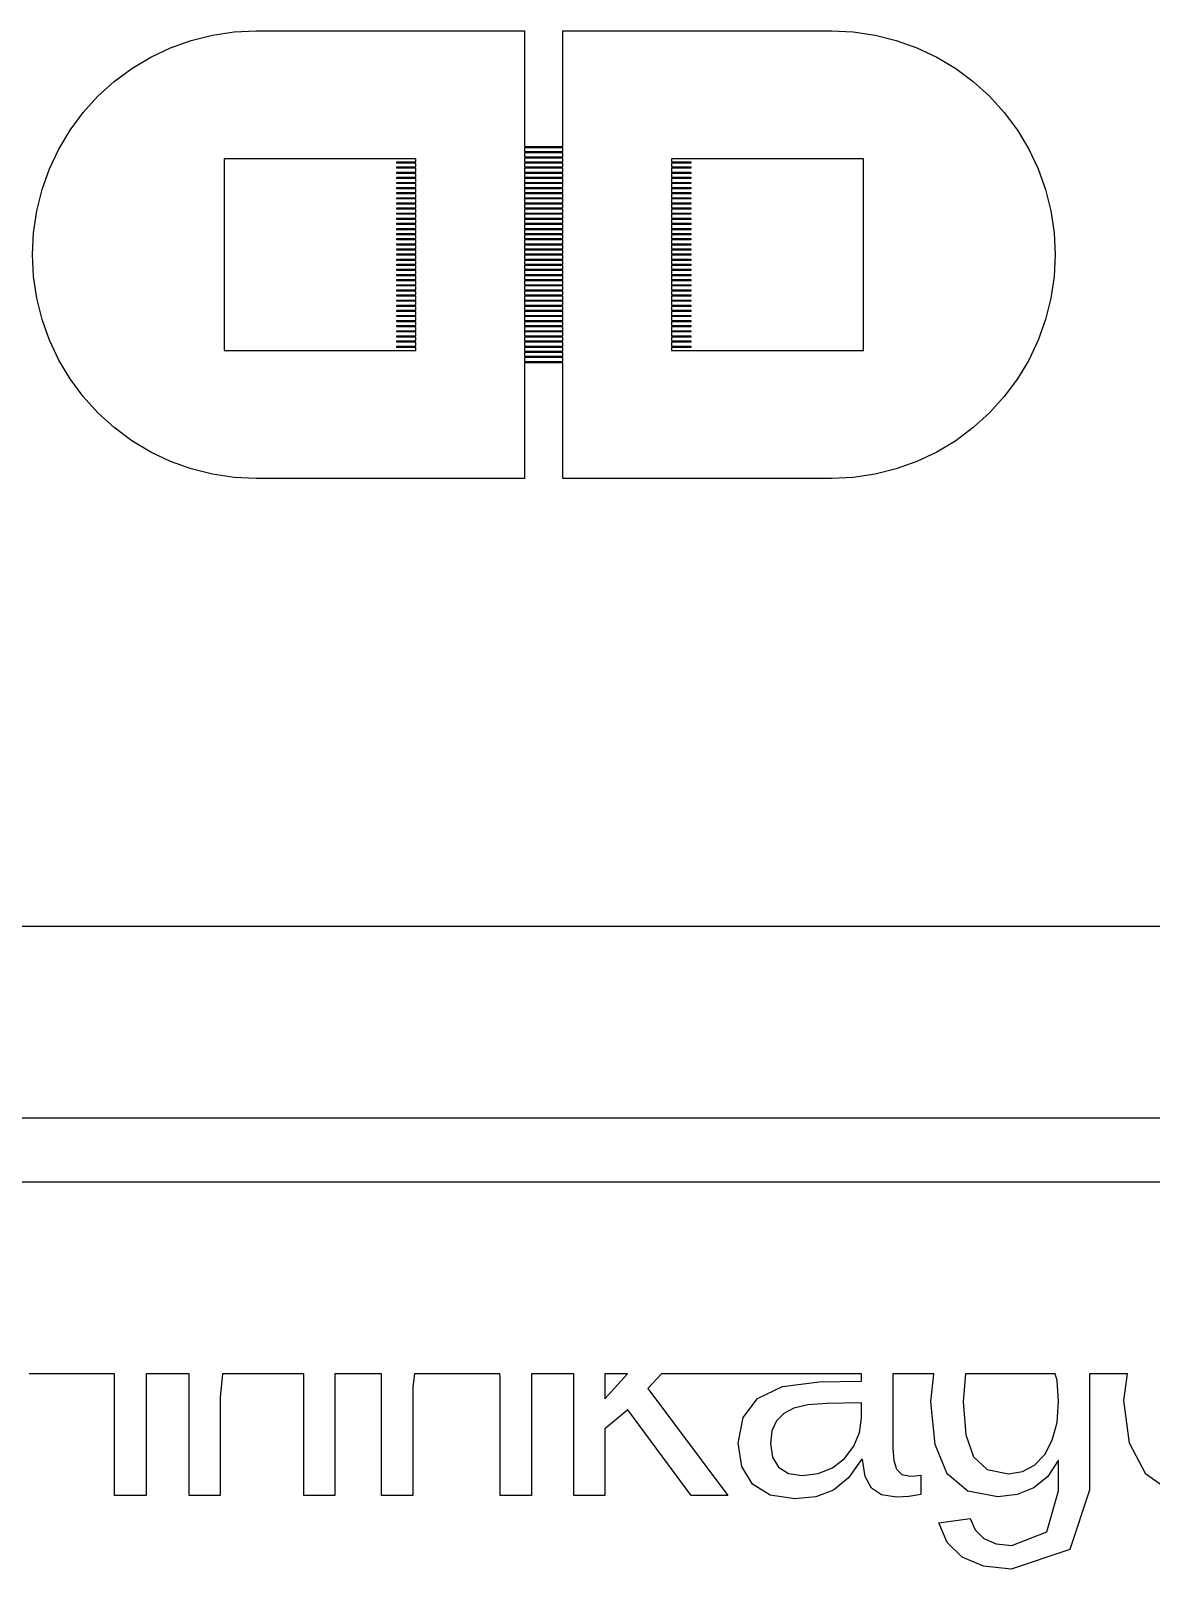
# Model space of a CAD drawing. Extents: x -25 to 123, y -44 to 109.
# Drawn here: x 74.12 to 83.09, y -8.21 to 4.09 of the extents above; entities that cross this region are included whole.
import ezdxf

# ---------------------------------------------------------------- set-up
doc = ezdxf.new("R2010")
doc.units = 0

msp = doc.modelspace()

# ---------------------------------------------------------------- linework, layer by layer
for p, q in [((75.5789, 4.056), (75.7526, 4.08176)), ((75.7526, 4.08176), (75.928, 4.09039)), ((75.928, 4.09039), (78.0755, 4.09039)), ((78.0755, 4.09039), (78.0755, 3.16493)), ((78.3823, 3.16493), (78.3823, 4.09039)), ((78.3823, 4.09039), (80.5297, 4.09039)), ((80.5297, 4.09039), (80.7051, 4.08176)), ((80.7051, 4.08176), (80.8789, 4.056)), ((75.0845, 3.87907), (75.2432, 3.95416)), ((75.2432, 3.95416), (75.4086, 4.01332)), ((75.4086, 4.01332), (75.5789, 4.056)), ((80.8789, 4.056), (81.0492, 4.01332)), ((81.0492, 4.01332), (81.2146, 3.95416)), ((81.2146, 3.95416), (81.3733, 3.87907)), ((74.9338, 3.78879), (75.0845, 3.87907)), ((81.3733, 3.87907), (81.524, 3.78879)), ((74.7928, 3.68419), (74.9338, 3.78879)), ((81.524, 3.78879), (81.665, 3.68419)), ((74.6626, 3.56624), (74.7928, 3.68419)), ((81.665, 3.68419), (81.7951, 3.56624)), ((74.5447, 3.43611), (74.6626, 3.56624)), ((81.7951, 3.56624), (81.9131, 3.43611)), ((74.4401, 3.29506), (74.5447, 3.43611)), ((81.9131, 3.43611), (82.0177, 3.29506)), ((74.3498, 3.14442), (74.4401, 3.29506)), ((82.0177, 3.29506), (82.108, 3.14442)), ((74.2747, 2.98567), (74.3498, 3.14442)), ((78.0755, 3.16493), (78.3823, 3.16493)), ((78.3823, 3.15471), (78.0755, 3.15471)), ((78.0755, 3.15471), (78.0755, 3.12402)), ((78.0755, 3.12402), (78.3823, 3.12402)), ((78.3823, 3.1138), (78.0755, 3.1138)), ((78.0755, 3.1138), (78.0755, 3.08313)), ((78.0755, 3.08313), (78.3823, 3.08313)), ((78.3823, 3.12402), (78.3823, 3.15471)), ((78.3823, 3.08313), (78.3823, 3.1138)), ((82.108, 3.14442), (82.1831, 2.98567)), ((74.2156, 2.82031), (74.2747, 2.98567)), ((77.2063, 3.06779), (75.6724, 3.06779)), ((75.6724, 3.06779), (75.6724, 1.53389)), ((77.0529, 3.032), (77.0529, 3.04222)), ((77.0529, 3.04222), (77.2063, 3.04222)), ((77.2063, 3.032), (77.0529, 3.032)), ((77.0529, 2.99109), (77.0529, 3.00133)), ((77.0529, 3.00133), (77.2063, 3.00133)), ((77.2063, 2.99109), (77.0529, 2.99109)), ((77.0529, 2.9502), (77.0529, 2.9604)), ((77.0529, 2.9604), (77.2063, 2.9604)), ((77.2063, 3.04222), (77.2063, 3.06779)), ((77.2063, 3.00133), (77.2063, 3.032)), ((77.2063, 2.9604), (77.2063, 2.99109)), ((78.3823, 3.07289), (78.0755, 3.07289)), ((78.0755, 3.07289), (78.0755, 3.04222)), ((78.0755, 3.04222), (78.3823, 3.04222)), ((78.3823, 3.032), (78.0755, 3.032)), ((78.0755, 3.032), (78.0755, 3.00133)), ((78.0755, 3.00133), (78.3823, 3.00133)), ((78.3823, 2.99109), (78.0755, 2.99109)), ((78.0755, 2.99109), (78.0755, 2.9604)), ((78.0755, 2.9604), (78.3823, 2.9604)), ((78.3823, 3.04222), (78.3823, 3.07289)), ((78.3823, 3.00133), (78.3823, 3.032)), ((78.3823, 2.9604), (78.3823, 2.99109)), ((80.7854, 3.06779), (79.2515, 3.06779)), ((79.2515, 3.06779), (79.2515, 3.04222)), ((79.2515, 3.04222), (79.4049, 3.04222)), ((79.4049, 3.032), (79.2515, 3.032)), ((79.2515, 3.032), (79.2515, 3.00133)), ((79.2515, 3.00133), (79.4049, 3.00133)), ((79.4049, 2.99109), (79.2515, 2.99109)), ((79.2515, 2.99109), (79.2515, 2.9604)), ((79.2515, 2.9604), (79.4049, 2.9604)), ((79.4049, 3.04222), (79.4049, 3.032)), ((79.4049, 3.00133), (79.4049, 2.99109)), ((79.4049, 2.9604), (79.4049, 2.9502)), ((80.7854, 1.53389), (80.7854, 3.06779)), ((82.1831, 2.98567), (82.2422, 2.82031)), ((77.2063, 2.9502), (77.0529, 2.9502)), ((77.0529, 2.90927), (77.0529, 2.91951)), ((77.0529, 2.91951), (77.2063, 2.91951)), ((77.2063, 2.90927), (77.0529, 2.90927)), ((77.0529, 2.86838), (77.0529, 2.8786)), ((77.0529, 2.8786), (77.2063, 2.8786)), ((77.2063, 2.86838), (77.0529, 2.86838)), ((77.0529, 2.82748), (77.0529, 2.83771)), ((77.0529, 2.83771), (77.2063, 2.83771)), ((77.2063, 2.91951), (77.2063, 2.9502)), ((77.2063, 2.8786), (77.2063, 2.90927)), ((77.2063, 2.83771), (77.2063, 2.86838)), ((78.3823, 2.9502), (78.0755, 2.9502)), ((78.0755, 2.9502), (78.0755, 2.91951)), ((78.0755, 2.91951), (78.3823, 2.91951)), ((78.3823, 2.90927), (78.0755, 2.90927)), ((78.0755, 2.90927), (78.0755, 2.8786)), ((78.0755, 2.8786), (78.3823, 2.8786)), ((78.3823, 2.86838), (78.0755, 2.86838)), ((78.0755, 2.86838), (78.0755, 2.83771)), ((78.0755, 2.83771), (78.3823, 2.83771)), ((78.3823, 2.91951), (78.3823, 2.9502)), ((78.3823, 2.8786), (78.3823, 2.90927)), ((78.3823, 2.83771), (78.3823, 2.86838)), ((79.4049, 2.9502), (79.2515, 2.9502)), ((79.2515, 2.9502), (79.2515, 2.91951)), ((79.2515, 2.91951), (79.4049, 2.91951)), ((79.4049, 2.90927), (79.2515, 2.90927)), ((79.2515, 2.90927), (79.2515, 2.8786)), ((79.2515, 2.8786), (79.4049, 2.8786)), ((79.4049, 2.86838), (79.2515, 2.86838)), ((79.2515, 2.86838), (79.2515, 2.83771)), ((79.2515, 2.83771), (79.4049, 2.83771)), ((79.4049, 2.91951), (79.4049, 2.90927)), ((79.4049, 2.8786), (79.4049, 2.86838)), ((79.4049, 2.83771), (79.4049, 2.82748)), ((74.1729, 2.64996), (74.2156, 2.82031)), ((77.2063, 2.82748), (77.0529, 2.82748)), ((77.0529, 2.78658), (77.0529, 2.79678)), ((77.0529, 2.79678), (77.2063, 2.79678)), ((77.2063, 2.78658), (77.0529, 2.78658)), ((77.0529, 2.74567), (77.0529, 2.75589)), ((77.0529, 2.75589), (77.2063, 2.75589)), ((77.2063, 2.74567), (77.0529, 2.74567)), ((77.0529, 2.70476), (77.0529, 2.715)), ((77.0529, 2.715), (77.2063, 2.715)), ((77.2063, 2.79678), (77.2063, 2.82748)), ((77.2063, 2.75589), (77.2063, 2.78658)), ((77.2063, 2.715), (77.2063, 2.74567)), ((78.3823, 2.82748), (78.0755, 2.82748)), ((78.0755, 2.82748), (78.0755, 2.79678)), ((78.0755, 2.79678), (78.3823, 2.79678)), ((78.3823, 2.78658), (78.0755, 2.78658)), ((78.0755, 2.78658), (78.0755, 2.75589)), ((78.0755, 2.75589), (78.3823, 2.75589)), ((78.3823, 2.74567), (78.0755, 2.74567)), ((78.0755, 2.74567), (78.0755, 2.715)), ((78.0755, 2.715), (78.3823, 2.715)), ((78.3823, 2.79678), (78.3823, 2.82748)), ((78.3823, 2.75589), (78.3823, 2.78658)), ((78.3823, 2.715), (78.3823, 2.74567)), ((79.4049, 2.82748), (79.2515, 2.82748)), ((79.2515, 2.82748), (79.2515, 2.79678)), ((79.2515, 2.79678), (79.4049, 2.79678)), ((79.4049, 2.78658), (79.2515, 2.78658)), ((79.2515, 2.78658), (79.2515, 2.75589)), ((79.2515, 2.75589), (79.4049, 2.75589)), ((79.4049, 2.74567), (79.2515, 2.74567)), ((79.2515, 2.74567), (79.2515, 2.715)), ((79.2515, 2.715), (79.4049, 2.715)), ((79.4049, 2.79678), (79.4049, 2.78658)), ((79.4049, 2.75589), (79.4049, 2.74567)), ((79.4049, 2.715), (79.4049, 2.70476)), ((82.2422, 2.82031), (82.2849, 2.64996)), ((74.1471, 2.47624), (74.1729, 2.64996)), ((77.2063, 2.70476), (77.0529, 2.70476)), ((77.0529, 2.66386), (77.0529, 2.67409)), ((77.0529, 2.67409), (77.2063, 2.67409)), ((77.2063, 2.66386), (77.0529, 2.66386)), ((77.0529, 2.62296), (77.0529, 2.63318)), ((77.0529, 2.63318), (77.2063, 2.63318)), ((77.2063, 2.62296), (77.0529, 2.62296)), ((77.0529, 2.58205), (77.0529, 2.59227)), ((77.0529, 2.59227), (77.2063, 2.59227)), ((77.2063, 2.67409), (77.2063, 2.70476)), ((77.2063, 2.63318), (77.2063, 2.66386)), ((77.2063, 2.59227), (77.2063, 2.62296)), ((78.3823, 2.70476), (78.0755, 2.70476)), ((78.0755, 2.70476), (78.0755, 2.67409)), ((78.0755, 2.67409), (78.3823, 2.67409)), ((78.3823, 2.66386), (78.0755, 2.66386)), ((78.0755, 2.66386), (78.0755, 2.63318)), ((78.0755, 2.63318), (78.3823, 2.63318)), ((78.3823, 2.62296), (78.0755, 2.62296)), ((78.0755, 2.62296), (78.0755, 2.59227)), ((78.0755, 2.59227), (78.3823, 2.59227)), ((78.3823, 2.67409), (78.3823, 2.70476)), ((78.3823, 2.63318), (78.3823, 2.66386)), ((78.3823, 2.59227), (78.3823, 2.62296)), ((79.4049, 2.70476), (79.2515, 2.70476)), ((79.2515, 2.70476), (79.2515, 2.67409)), ((79.2515, 2.67409), (79.4049, 2.67409)), ((79.4049, 2.66386), (79.2515, 2.66386)), ((79.2515, 2.66386), (79.2515, 2.63318)), ((79.2515, 2.63318), (79.4049, 2.63318)), ((79.4049, 2.62296), (79.2515, 2.62296)), ((79.2515, 2.62296), (79.2515, 2.59227)), ((79.2515, 2.59227), (79.4049, 2.59227)), ((79.4049, 2.67409), (79.4049, 2.66386)), ((79.4049, 2.63318), (79.4049, 2.62296)), ((79.4049, 2.59227), (79.4049, 2.58205)), ((82.2849, 2.64996), (82.3107, 2.47624)), ((74.1385, 2.30084), (74.1471, 2.47624)), ((77.2063, 2.58205), (77.0529, 2.58205)), ((77.0529, 2.54114), (77.0529, 2.55138)), ((77.0529, 2.55138), (77.2063, 2.55138)), ((77.2063, 2.54114), (77.0529, 2.54114)), ((77.0529, 2.50024), (77.0529, 2.51047)), ((77.0529, 2.51047), (77.2063, 2.51047)), ((77.2063, 2.50024), (77.0529, 2.50024)), ((77.0529, 2.45935), (77.0529, 2.46956)), ((77.0529, 2.46956), (77.2063, 2.46956)), ((77.2063, 2.55138), (77.2063, 2.58205)), ((77.2063, 2.51047), (77.2063, 2.54114)), ((77.2063, 2.46956), (77.2063, 2.50024)), ((78.3823, 2.58205), (78.0755, 2.58205)), ((78.0755, 2.58205), (78.0755, 2.55138)), ((78.0755, 2.55138), (78.3823, 2.55138)), ((78.3823, 2.54114), (78.0755, 2.54114)), ((78.0755, 2.54114), (78.0755, 2.51047)), ((78.0755, 2.51047), (78.3823, 2.51047)), ((78.3823, 2.50024), (78.0755, 2.50024)), ((78.0755, 2.50024), (78.0755, 2.46956)), ((78.0755, 2.46956), (78.3823, 2.46956)), ((78.3823, 2.55138), (78.3823, 2.58205)), ((78.3823, 2.51047), (78.3823, 2.54114)), ((78.3823, 2.46956), (78.3823, 2.50024)), ((79.4049, 2.58205), (79.2515, 2.58205)), ((79.2515, 2.58205), (79.2515, 2.55138)), ((79.2515, 2.55138), (79.4049, 2.55138)), ((79.4049, 2.54114), (79.2515, 2.54114)), ((79.2515, 2.54114), (79.2515, 2.51047)), ((79.2515, 2.51047), (79.4049, 2.51047)), ((79.4049, 2.50024), (79.2515, 2.50024)), ((79.2515, 2.50024), (79.2515, 2.46956)), ((79.2515, 2.46956), (79.4049, 2.46956)), ((79.4049, 2.55138), (79.4049, 2.54114)), ((79.4049, 2.51047), (79.4049, 2.50024)), ((79.4049, 2.46956), (79.4049, 2.45935)), ((82.3107, 2.47624), (82.3193, 2.30084)), ((77.2063, 2.45935), (77.0529, 2.45935)), ((77.0529, 2.41843), (77.0529, 2.42867)), ((77.0529, 2.42867), (77.2063, 2.42867)), ((77.2063, 2.41843), (77.0529, 2.41843)), ((77.0529, 2.37753), (77.0529, 2.38776)), ((77.0529, 2.38776), (77.2063, 2.38776)), ((77.2063, 2.37753), (77.0529, 2.37753)), ((77.0529, 2.33662), (77.0529, 2.34686)), ((77.0529, 2.34686), (77.2063, 2.34686)), ((77.2063, 2.42867), (77.2063, 2.45935)), ((77.2063, 2.38776), (77.2063, 2.41843)), ((77.2063, 2.34686), (77.2063, 2.37753)), ((78.3823, 2.45935), (78.0755, 2.45935)), ((78.0755, 2.45935), (78.0755, 2.42867)), ((78.0755, 2.42867), (78.3823, 2.42867)), ((78.3823, 2.41843), (78.0755, 2.41843)), ((78.0755, 2.41843), (78.0755, 2.38776)), ((78.0755, 2.38776), (78.3823, 2.38776)), ((78.3823, 2.37753), (78.0755, 2.37753)), ((78.0755, 2.37753), (78.0755, 2.34686)), ((78.0755, 2.34686), (78.3823, 2.34686)), ((78.3823, 2.42867), (78.3823, 2.45935)), ((78.3823, 2.38776), (78.3823, 2.41843)), ((78.3823, 2.34686), (78.3823, 2.37753)), ((79.4049, 2.45935), (79.2515, 2.45935)), ((79.2515, 2.45935), (79.2515, 2.42867)), ((79.2515, 2.42867), (79.4049, 2.42867)), ((79.4049, 2.41843), (79.2515, 2.41843)), ((79.2515, 2.41843), (79.2515, 2.38776)), ((79.2515, 2.38776), (79.4049, 2.38776)), ((79.4049, 2.37753), (79.2515, 2.37753)), ((79.2515, 2.37753), (79.2515, 2.34686)), ((79.2515, 2.34686), (79.4049, 2.34686)), ((79.4049, 2.42867), (79.4049, 2.41843)), ((79.4049, 2.38776), (79.4049, 2.37753)), ((79.4049, 2.34686), (79.4049, 2.33662)), ((74.1471, 2.12544), (74.1385, 2.30084)), ((77.2063, 2.33662), (77.0529, 2.33662)), ((77.0529, 2.29575), (77.0529, 2.30594)), ((77.0529, 2.30594), (77.2063, 2.30594)), ((77.2063, 2.29575), (77.0529, 2.29575)), ((77.0529, 2.25482), (77.0529, 2.26506)), ((77.0529, 2.26506), (77.2063, 2.26506)), ((77.2063, 2.25482), (77.0529, 2.25482)), ((77.0529, 2.21393), (77.0529, 2.22415)), ((77.0529, 2.22415), (77.2063, 2.22415)), ((77.2063, 2.21393), (77.0529, 2.21393)), ((77.2063, 2.30594), (77.2063, 2.33662)), ((77.2063, 2.26506), (77.2063, 2.29575)), ((77.2063, 2.22415), (77.2063, 2.25482)), ((77.2063, 2.18326), (77.2063, 2.21393)), ((78.3823, 2.33662), (78.0755, 2.33662)), ((78.0755, 2.33662), (78.0755, 2.30594)), ((78.0755, 2.30594), (78.3823, 2.30594)), ((78.3823, 2.29575), (78.0755, 2.29575)), ((78.0755, 2.29575), (78.0755, 2.26506)), ((78.0755, 2.26506), (78.3823, 2.26506)), ((78.3823, 2.25482), (78.0755, 2.25482)), ((78.0755, 2.25482), (78.0755, 2.22415)), ((78.0755, 2.22415), (78.3823, 2.22415)), ((78.3823, 2.21393), (78.0755, 2.21393)), ((78.0755, 2.21393), (78.0755, 2.18326)), ((78.3823, 2.30594), (78.3823, 2.33662)), ((78.3823, 2.26506), (78.3823, 2.29575)), ((78.3823, 2.22415), (78.3823, 2.25482)), ((78.3823, 2.18326), (78.3823, 2.21393)), ((79.4049, 2.33662), (79.2515, 2.33662)), ((79.2515, 2.33662), (79.2515, 2.30594)), ((79.2515, 2.30594), (79.4049, 2.30594)), ((79.4049, 2.29575), (79.2515, 2.29575)), ((79.2515, 2.29575), (79.2515, 2.26506)), ((79.2515, 2.26506), (79.4049, 2.26506)), ((79.4049, 2.25482), (79.2515, 2.25482)), ((79.2515, 2.25482), (79.2515, 2.22415)), ((79.2515, 2.22415), (79.4049, 2.22415)), ((79.4049, 2.21393), (79.2515, 2.21393)), ((79.2515, 2.21393), (79.2515, 2.18326)), ((79.4049, 2.30594), (79.4049, 2.29575)), ((79.4049, 2.26506), (79.4049, 2.25482)), ((79.4049, 2.22415), (79.4049, 2.21393)), ((82.3193, 2.30084), (82.3107, 2.12544)), ((74.1729, 1.95172), (74.1471, 2.12544)), ((77.0529, 2.17302), (77.0529, 2.18326)), ((77.0529, 2.18326), (77.2063, 2.18326)), ((77.2063, 2.17302), (77.0529, 2.17302)), ((77.0529, 2.13213), (77.0529, 2.14233)), ((77.0529, 2.14233), (77.2063, 2.14233)), ((77.2063, 2.13213), (77.0529, 2.13213)), ((77.0529, 2.09122), (77.0529, 2.10144)), ((77.0529, 2.10144), (77.2063, 2.10144)), ((77.2063, 2.09122), (77.0529, 2.09122)), ((77.2063, 2.14233), (77.2063, 2.17302)), ((77.2063, 2.10144), (77.2063, 2.13213)), ((77.2063, 2.06055), (77.2063, 2.09122)), ((78.0755, 2.18326), (78.3823, 2.18326)), ((78.3823, 2.17302), (78.0755, 2.17302)), ((78.0755, 2.17302), (78.0755, 2.14233)), ((78.0755, 2.14233), (78.3823, 2.14233)), ((78.3823, 2.13213), (78.0755, 2.13213)), ((78.0755, 2.13213), (78.0755, 2.10144)), ((78.0755, 2.10144), (78.3823, 2.10144)), ((78.3823, 2.09122), (78.0755, 2.09122)), ((78.0755, 2.09122), (78.0755, 2.06055)), ((78.3823, 2.14233), (78.3823, 2.17302)), ((78.3823, 2.10144), (78.3823, 2.13213)), ((78.3823, 2.06055), (78.3823, 2.09122)), ((79.2515, 2.18326), (79.4049, 2.18326)), ((79.4049, 2.17302), (79.2515, 2.17302)), ((79.2515, 2.17302), (79.2515, 2.14233)), ((79.2515, 2.14233), (79.4049, 2.14233)), ((79.4049, 2.13213), (79.2515, 2.13213)), ((79.2515, 2.13213), (79.2515, 2.10144)), ((79.2515, 2.10144), (79.4049, 2.10144)), ((79.4049, 2.09122), (79.2515, 2.09122)), ((79.2515, 2.09122), (79.2515, 2.06055)), ((79.4049, 2.18326), (79.4049, 2.17302)), ((79.4049, 2.14233), (79.4049, 2.13213)), ((79.4049, 2.10144), (79.4049, 2.09122)), ((82.3107, 2.12544), (82.2849, 1.95172)), ((77.0529, 2.05031), (77.0529, 2.06055)), ((77.0529, 2.06055), (77.2063, 2.06055)), ((77.2063, 2.05031), (77.0529, 2.05031)), ((77.0529, 2.00941), (77.0529, 2.01964)), ((77.0529, 2.01964), (77.2063, 2.01964)), ((77.2063, 2.00941), (77.0529, 2.00941)), ((77.0529, 1.96851), (77.0529, 1.97873)), ((77.0529, 1.97873), (77.2063, 1.97873)), ((77.2063, 1.96851), (77.0529, 1.96851)), ((77.2063, 2.01964), (77.2063, 2.05031)), ((77.2063, 1.97873), (77.2063, 2.00941)), ((77.2063, 1.93782), (77.2063, 1.96851)), ((78.0755, 2.06055), (78.3823, 2.06055)), ((78.3823, 2.05031), (78.0755, 2.05031)), ((78.0755, 2.05031), (78.0755, 2.01964)), ((78.0755, 2.01964), (78.3823, 2.01964)), ((78.3823, 2.00941), (78.0755, 2.00941)), ((78.0755, 2.00941), (78.0755, 1.97873)), ((78.0755, 1.97873), (78.3823, 1.97873)), ((78.3823, 1.96851), (78.0755, 1.96851)), ((78.0755, 1.96851), (78.0755, 1.93782)), ((78.3823, 2.01964), (78.3823, 2.05031)), ((78.3823, 1.97873), (78.3823, 2.00941)), ((78.3823, 1.93782), (78.3823, 1.96851)), ((79.2515, 2.06055), (79.4049, 2.06055)), ((79.4049, 2.05031), (79.2515, 2.05031)), ((79.2515, 2.05031), (79.2515, 2.01964)), ((79.2515, 2.01964), (79.4049, 2.01964)), ((79.4049, 2.00941), (79.2515, 2.00941)), ((79.2515, 2.00941), (79.2515, 1.97873)), ((79.2515, 1.97873), (79.4049, 1.97873)), ((79.4049, 1.96851), (79.2515, 1.96851)), ((79.2515, 1.96851), (79.2515, 1.93782)), ((79.4049, 2.06055), (79.4049, 2.05031)), ((79.4049, 2.01964), (79.4049, 2.00941)), ((79.4049, 1.97873), (79.4049, 1.96851)), ((74.2156, 1.78137), (74.1729, 1.95172)), ((77.0529, 1.9276), (77.0529, 1.93782)), ((77.0529, 1.93782), (77.2063, 1.93782)), ((77.2063, 1.9276), (77.0529, 1.9276)), ((77.0529, 1.88669), (77.0529, 1.89693)), ((77.0529, 1.89693), (77.2063, 1.89693)), ((77.2063, 1.88669), (77.0529, 1.88669)), ((77.0529, 1.84579), (77.0529, 1.85602)), ((77.0529, 1.85602), (77.2063, 1.85602)), ((77.2063, 1.84579), (77.0529, 1.84579)), ((77.2063, 1.89693), (77.2063, 1.9276)), ((77.2063, 1.85602), (77.2063, 1.88669)), ((77.2063, 1.81511), (77.2063, 1.84579)), ((78.0755, 1.93782), (78.3823, 1.93782)), ((78.3823, 1.9276), (78.0755, 1.9276)), ((78.0755, 1.9276), (78.0755, 1.89693)), ((78.0755, 1.89693), (78.3823, 1.89693)), ((78.3823, 1.88669), (78.0755, 1.88669)), ((78.0755, 1.88669), (78.0755, 1.85602)), ((78.0755, 1.85602), (78.3823, 1.85602)), ((78.3823, 1.84579), (78.0755, 1.84579)), ((78.0755, 1.84579), (78.0755, 1.81511)), ((78.3823, 1.89693), (78.3823, 1.9276)), ((78.3823, 1.85602), (78.3823, 1.88669)), ((78.3823, 1.81511), (78.3823, 1.84579)), ((79.2515, 1.93782), (79.4049, 1.93782)), ((79.4049, 1.9276), (79.2515, 1.9276)), ((79.2515, 1.9276), (79.2515, 1.89693)), ((79.2515, 1.89693), (79.4049, 1.89693)), ((79.4049, 1.88669), (79.2515, 1.88669)), ((79.2515, 1.88669), (79.2515, 1.85602)), ((79.2515, 1.85602), (79.4049, 1.85602)), ((79.4049, 1.84579), (79.2515, 1.84579)), ((79.2515, 1.84579), (79.2515, 1.81511)), ((79.4049, 1.93782), (79.4049, 1.9276)), ((79.4049, 1.89693), (79.4049, 1.88669)), ((79.4049, 1.85602), (79.4049, 1.84579)), ((82.2849, 1.95172), (82.2422, 1.78137)), ((74.2747, 1.61601), (74.2156, 1.78137)), ((77.0529, 1.8049), (77.0529, 1.81511)), ((77.0529, 1.81511), (77.2063, 1.81511)), ((77.2063, 1.8049), (77.0529, 1.8049)), ((77.0529, 1.76398), (77.0529, 1.7742)), ((77.0529, 1.7742), (77.2063, 1.7742)), ((77.2063, 1.76398), (77.0529, 1.76398)), ((77.0529, 1.72308), (77.0529, 1.73331)), ((77.0529, 1.73331), (77.2063, 1.73331)), ((77.2063, 1.72308), (77.0529, 1.72308)), ((77.2063, 1.7742), (77.2063, 1.8049)), ((77.2063, 1.73331), (77.2063, 1.76398)), ((77.2063, 1.69241), (77.2063, 1.72308)), ((78.0755, 1.81511), (78.3823, 1.81511)), ((78.3823, 1.8049), (78.0755, 1.8049)), ((78.0755, 1.8049), (78.0755, 1.7742)), ((78.0755, 1.7742), (78.3823, 1.7742)), ((78.3823, 1.76398), (78.0755, 1.76398)), ((78.0755, 1.76398), (78.0755, 1.73331)), ((78.0755, 1.73331), (78.3823, 1.73331)), ((78.3823, 1.72308), (78.0755, 1.72308)), ((78.0755, 1.72308), (78.0755, 1.69241)), ((78.3823, 1.7742), (78.3823, 1.8049)), ((78.3823, 1.73331), (78.3823, 1.76398)), ((78.3823, 1.69241), (78.3823, 1.72308)), ((79.2515, 1.81511), (79.4049, 1.81511)), ((79.4049, 1.8049), (79.2515, 1.8049)), ((79.2515, 1.8049), (79.2515, 1.7742)), ((79.2515, 1.7742), (79.4049, 1.7742)), ((79.4049, 1.76398), (79.2515, 1.76398)), ((79.2515, 1.76398), (79.2515, 1.73331)), ((79.2515, 1.73331), (79.4049, 1.73331)), ((79.4049, 1.72308), (79.2515, 1.72308)), ((79.2515, 1.72308), (79.2515, 1.69241)), ((79.4049, 1.81511), (79.4049, 1.8049)), ((79.4049, 1.7742), (79.4049, 1.76398)), ((79.4049, 1.73331), (79.4049, 1.72308)), ((82.2422, 1.78137), (82.1831, 1.61601)), ((74.3498, 1.45726), (74.2747, 1.61601)), ((77.0529, 1.68217), (77.0529, 1.69241)), ((77.0529, 1.69241), (77.2063, 1.69241)), ((77.2063, 1.68217), (77.0529, 1.68217)), ((77.0529, 1.64128), (77.0529, 1.6515)), ((77.0529, 1.6515), (77.2063, 1.6515)), ((77.2063, 1.64128), (77.0529, 1.64128)), ((77.0529, 1.60036), (77.0529, 1.6106)), ((77.0529, 1.6106), (77.2063, 1.6106)), ((77.2063, 1.60036), (77.0529, 1.60036)), ((77.2063, 1.6515), (77.2063, 1.68217)), ((77.2063, 1.6106), (77.2063, 1.64128)), ((77.2063, 1.56969), (77.2063, 1.60036)), ((78.0755, 1.69241), (78.3823, 1.69241)), ((78.3823, 1.68217), (78.0755, 1.68217)), ((78.0755, 1.68217), (78.0755, 1.6515)), ((78.0755, 1.6515), (78.3823, 1.6515)), ((78.3823, 1.64128), (78.0755, 1.64128)), ((78.0755, 1.64128), (78.0755, 1.6106)), ((78.0755, 1.6106), (78.3823, 1.6106)), ((78.3823, 1.60036), (78.0755, 1.60036)), ((78.0755, 1.60036), (78.0755, 1.56969)), ((78.3823, 1.6515), (78.3823, 1.68217)), ((78.3823, 1.6106), (78.3823, 1.64128)), ((78.3823, 1.56969), (78.3823, 1.60036)), ((79.2515, 1.69241), (79.4049, 1.69241)), ((79.4049, 1.68217), (79.2515, 1.68217)), ((79.2515, 1.68217), (79.2515, 1.6515)), ((79.2515, 1.6515), (79.4049, 1.6515)), ((79.4049, 1.64128), (79.2515, 1.64128)), ((79.2515, 1.64128), (79.2515, 1.6106)), ((79.2515, 1.6106), (79.4049, 1.6106)), ((79.4049, 1.60036), (79.2515, 1.60036)), ((79.2515, 1.60036), (79.2515, 1.56969)), ((79.4049, 1.69241), (79.4049, 1.68217)), ((79.4049, 1.6515), (79.4049, 1.64128)), ((79.4049, 1.6106), (79.4049, 1.60036)), ((82.1831, 1.61601), (82.108, 1.45726)), ((75.6724, 1.53389), (77.2063, 1.53389)), ((77.0529, 1.55946), (77.0529, 1.56969)), ((77.0529, 1.56969), (77.2063, 1.56969)), ((77.2063, 1.55946), (77.0529, 1.55946)), ((77.2063, 1.53389), (77.2063, 1.55946)), ((78.0755, 1.56969), (78.3823, 1.56969)), ((78.3823, 1.55946), (78.0755, 1.55946)), ((78.0755, 1.55946), (78.0755, 1.52879)), ((78.0755, 1.52879), (78.3823, 1.52879)), ((78.3823, 1.51855), (78.0755, 1.51855)), ((78.0755, 1.51855), (78.0755, 1.48788)), ((78.0755, 1.48788), (78.3823, 1.48788)), ((78.3823, 1.47766), (78.0755, 1.47766)), ((78.0755, 1.47766), (78.0755, 1.44698)), ((78.3823, 1.52879), (78.3823, 1.55946)), ((78.3823, 1.48788), (78.3823, 1.51855)), ((78.3823, 1.44698), (78.3823, 1.47766)), ((79.2515, 1.56969), (79.4049, 1.56969)), ((79.4049, 1.55946), (79.2515, 1.55946)), ((79.2515, 1.55946), (79.2515, 1.53389)), ((79.2515, 1.53389), (80.7854, 1.53389)), ((79.4049, 1.56969), (79.4049, 1.55946)), ((74.4401, 1.30663), (74.3498, 1.45726)), ((78.0755, 1.44698), (78.3823, 1.44698)), ((78.3823, 1.43675), (78.0755, 1.43675)), ((78.0755, 1.43675), (78.0755, 0.51129)), ((78.3823, 0.51129), (78.3823, 1.43675)), ((82.108, 1.45726), (82.0177, 1.30663)), ((74.5447, 1.16557), (74.4401, 1.30663)), ((82.0177, 1.30663), (81.9131, 1.16557)), ((74.6626, 1.03545), (74.5447, 1.16557)), ((81.9131, 1.16557), (81.7951, 1.03545)), ((74.7928, 0.9175), (74.6626, 1.03545)), ((81.7951, 1.03545), (81.665, 0.9175)), ((74.9338, 0.8129), (74.7928, 0.9175)), ((81.665, 0.9175), (81.524, 0.8129)), ((75.0845, 0.72261), (74.9338, 0.8129)), ((81.524, 0.8129), (81.3733, 0.72261)), ((75.2432, 0.64752), (75.0845, 0.72261)), ((75.4086, 0.58836), (75.2432, 0.64752)), ((81.2146, 0.64752), (81.0492, 0.58836)), ((81.3733, 0.72261), (81.2146, 0.64752)), ((75.5789, 0.54568), (75.4086, 0.58836)), ((75.7526, 0.51993), (75.5789, 0.54568)), ((75.928, 0.51129), (75.7526, 0.51993)), ((78.0755, 0.51129), (75.928, 0.51129)), ((80.5297, 0.51129), (78.3823, 0.51129)), ((80.7051, 0.51993), (80.5297, 0.51129)), ((80.8789, 0.54568), (80.7051, 0.51993)), ((81.0492, 0.58836), (80.8789, 0.54568)), ((-7.66949, -3.06779), (99.7035, -3.06779)), ((101.237, -4.6017), (-9.2034, -4.6017)), ((-9.71469, -5.11299), (101.749, -5.11299)), ((74.7949, -6.6469), (74.111, -6.6469)), ((74.796, -6.66824), (74.7949, -6.6469)), ((74.796, -7.61964), (74.796, -6.66824)), ((75.3915, -6.6469), (75.047, -6.6469)), ((75.047, -6.6469), (75.047, -7.61964)), ((75.3915, -7.61964), (75.3915, -6.6469)), ((75.6588, -6.6469), (75.6412, -6.83745)), ((76.3083, -6.6469), (75.6588, -6.6469)), ((76.3083, -7.61964), (76.3083, -6.6469)), ((76.9315, -6.6469), (76.558, -6.6469)), ((76.558, -6.6469), (76.558, -7.61964)), ((76.9315, -7.61964), (76.9315, -6.6469)), ((77.1949, -6.6469), (77.1812, -6.75006)), ((77.1812, -6.75006), (77.1812, -7.61964)), ((77.8776, -6.6469), (77.1949, -6.6469)), ((77.8788, -6.66824), (77.8776, -6.6469)), ((77.8788, -7.61964), (77.8788, -6.66824)), ((78.4688, -6.6469), (78.1298, -6.6469)), ((78.1298, -6.6469), (78.1298, -7.61964)), ((78.4688, -7.61964), (78.4688, -6.6469)), ((78.8996, -6.6469), (78.7184, -6.6469)), ((78.7184, -6.6469), (78.7184, -6.84714)), ((78.7184, -6.84714), (78.8996, -6.6469)), ((79.1715, -6.6469), (79.061, -6.76393)), ((79.061, -6.76393), (79.7017, -7.61964)), ((80.7697, -6.6469), (79.1715, -6.6469)), ((79.9383, -6.84299), (80.1385, -6.74728)), ((80.1385, -6.74728), (80.4327, -6.70984)), ((80.4327, -6.70984), (80.7697, -6.7043)), ((80.7697, -6.7043), (80.7697, -6.6469)), ((81.3491, -6.6469), (81.0221, -6.6469)), ((81.0221, -6.6469), (81.0221, -7.24239)), ((81.3264, -6.8721), (81.3491, -6.6469)), ((81.6025, -6.6469), (81.5844, -6.86932)), ((82.3212, -6.6469), (81.6025, -6.6469)), ((82.3347, -6.69891), (82.3212, -6.6469)), ((82.3471, -6.86932), (82.3347, -6.69891)), ((82.8987, -6.6469), (82.5954, -6.6469)), ((82.5954, -6.6469), (82.5954, -7.57663)), ((82.8705, -6.85963), (82.8987, -6.6469)), ((75.6412, -6.83745), (75.6412, -7.61964)), ((79.8233, -6.99484), (79.9383, -6.84299)), ((80.4965, -6.88458), (80.3417, -6.89499)), ((80.7697, -6.87904), (80.4965, -6.88458)), ((80.7697, -7.00246), (80.7697, -6.87904)), ((81.3588, -7.21223), (81.3264, -6.8721)), ((81.5844, -6.86932), (81.6048, -7.13387)), ((82.3347, -7.03592), (82.3471, -6.86932)), ((82.914, -7.20253), (82.8705, -6.85963)), ((78.9015, -6.93451), (78.7184, -7.08566)), ((79.4091, -7.61964), (78.9015, -6.93451)), ((79.785, -7.20079), (79.8233, -6.99484)), ((80.1492, -6.96295), (80.0901, -7.02327)), ((80.2295, -6.92064), (80.1492, -6.96295)), ((80.3417, -6.89499), (80.2295, -6.92064)), ((80.7543, -7.11601), (80.7697, -7.00246)), ((78.7184, -7.08566), (78.7184, -7.61964)), ((80.0537, -7.10336), (80.0416, -7.20494)), ((80.0901, -7.02327), (80.0537, -7.10336)), ((80.708, -7.22644), (80.7543, -7.11601)), ((82.2972, -7.17792), (82.3347, -7.03592)), ((79.8135, -7.38663), (79.785, -7.20079)), ((80.0416, -7.20494), (80.0581, -7.31314)), ((80.635, -7.3237), (80.708, -7.22644)), ((81.0221, -7.24239), (81.0294, -7.33966)), ((81.4561, -7.44768), (81.3588, -7.21223)), ((81.6048, -7.13387), (81.6662, -7.31175)), ((82.2369, -7.2925), (82.2972, -7.17792)), ((83.0446, -7.44905), (82.914, -7.20253)), ((80.0581, -7.31314), (80.1075, -7.39357)), ((80.5395, -7.39772), (80.635, -7.3237)), ((80.7697, -7.33255), (80.6662, -7.4794)), ((80.778, -7.33255), (80.7697, -7.33255)), ((80.8, -7.46725), (80.778, -7.33255)), ((81.0294, -7.33966), (81.0513, -7.40953)), ((81.6662, -7.31175), (81.7771, -7.41263)), ((82.0576, -7.42892), (82.1557, -7.37692)), ((82.1557, -7.37692), (82.2369, -7.2925)), ((82.3444, -7.34088), (82.2605, -7.46725)), ((82.3471, -7.34088), (82.3444, -7.34088)), ((82.3471, -7.58218), (82.3471, -7.34088)), ((79.8987, -7.52809), (79.8135, -7.38663)), ((80.1075, -7.39357), (80.1874, -7.44351)), ((80.1874, -7.44351), (80.2954, -7.46016)), ((80.2954, -7.46016), (80.4251, -7.44455)), ((80.4251, -7.44455), (80.5395, -7.39772)), ((80.6662, -7.4794), (80.5471, -7.57594)), ((80.8494, -7.56068), (80.8, -7.46725)), ((81.0513, -7.40953), (81.0936, -7.45164)), ((81.0936, -7.45164), (81.1622, -7.4657)), ((81.1622, -7.4657), (81.2007, -7.46326)), ((81.2007, -7.46326), (81.244, -7.45598)), ((81.244, -7.45598), (81.244, -7.61131)), ((81.6223, -7.58496), (81.4561, -7.44768)), ((81.7771, -7.41263), (81.9463, -7.44627)), ((81.9463, -7.44627), (82.0576, -7.42892)), ((82.2605, -7.46725), (82.1502, -7.55792)), ((83.2583, -7.59778), (83.0446, -7.44905)), ((75.047, -7.61964), (74.796, -7.61964)), ((75.6412, -7.61964), (75.3915, -7.61964)), ((76.558, -7.61964), (76.3083, -7.61964)), ((77.1812, -7.61964), (76.9315, -7.61964)), ((78.1298, -7.61964), (77.8788, -7.61964)), ((78.7184, -7.61964), (78.4688, -7.61964)), ((79.7017, -7.61964), (79.4091, -7.61964)), ((80.0406, -7.61755), (79.8987, -7.52809)), ((80.2385, -7.64737), (80.0406, -7.61755)), ((80.5471, -7.57594), (80.4065, -7.62952)), ((80.9315, -7.6153), (80.8494, -7.56068)), ((81.0513, -7.6335), (80.9315, -7.6153)), ((81.244, -7.61131), (81.1487, -7.62796)), ((81.8617, -7.63074), (81.6223, -7.58496)), ((82.0164, -7.61253), (81.8617, -7.63074)), ((82.1502, -7.55792), (82.0164, -7.61253)), ((82.2539, -7.90984), (82.3471, -7.58218)), ((82.5954, -7.57663), (82.4383, -8.05095)), ((80.4065, -7.62952), (80.2385, -7.64737)), ((81.1487, -7.62796), (81.0513, -7.6335)), ((81.3888, -7.83876), (81.6398, -7.8027)), ((81.4564, -7.996), (81.3888, -7.83876)), ((81.6398, -7.8027), (81.6799, -7.89474)), ((81.6799, -7.89474), (81.7501, -7.96288)), ((81.7501, -7.96288), (81.8487, -8.00502)), ((81.9741, -8.01906), (82.2539, -7.90984)), ((81.576, -8.11267), (81.4564, -7.996)), ((81.7466, -8.18495), (81.576, -8.11267)), ((81.8487, -8.00502), (81.9741, -8.01906)), ((82.4383, -8.05095), (81.9671, -8.20906)), ((81.9671, -8.20906), (81.7466, -8.18495))]:
    msp.add_line(p, q)

doc.saveas('drawing.dxf')
